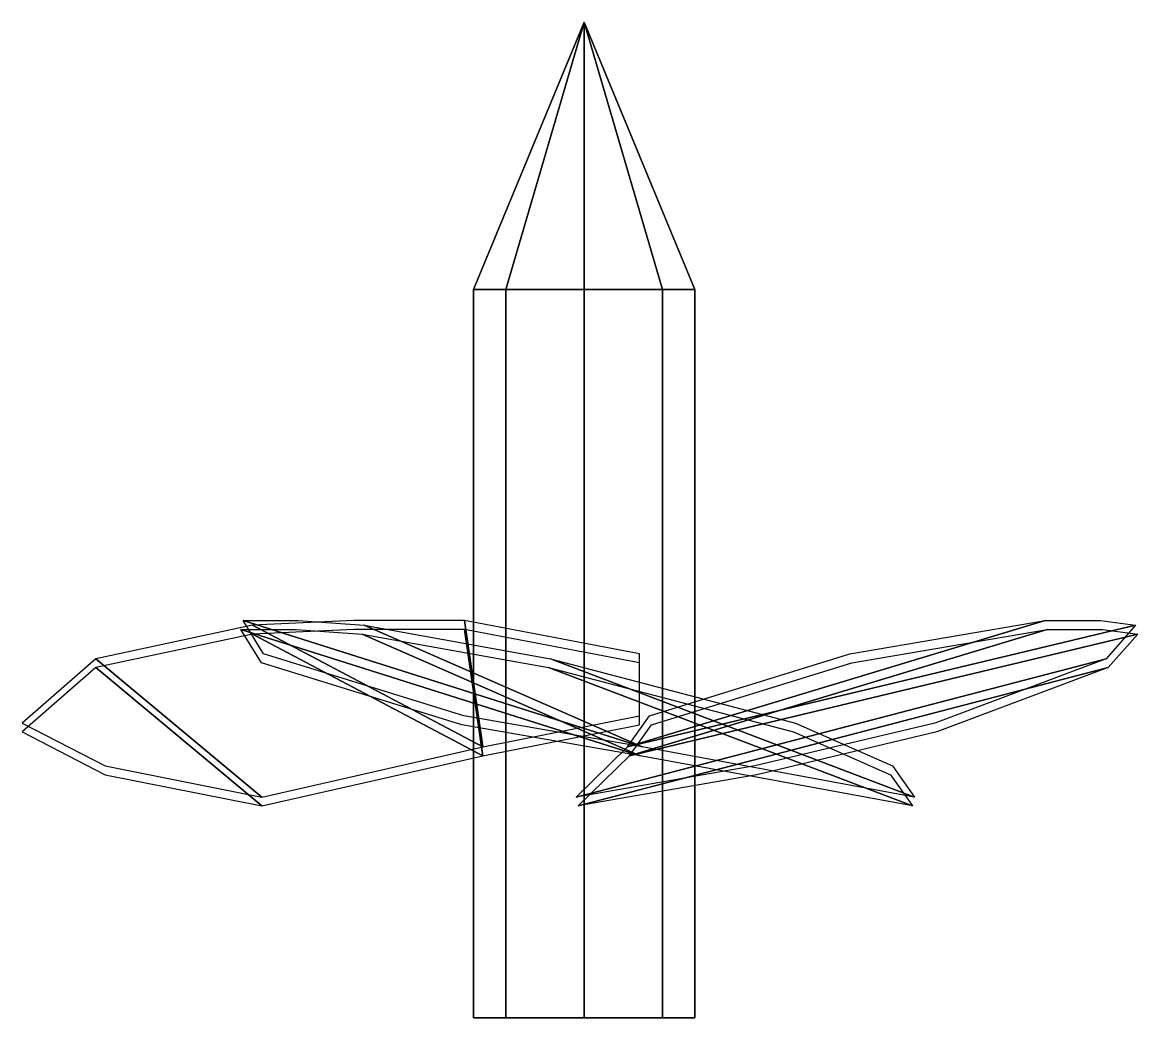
# Model space of a CAD drawing. Extents: x -0.61 to 0.6, y 14.24 to 15.32.
import ezdxf

# ---------------------------------------------------------------- set-up
doc = ezdxf.new("R2010")
doc.units = 0
doc.layers.add('PROP', color=1, linetype='CONTINUOUS')

msp = doc.modelspace()

# ---------------------------------------------------------------- linework, layer by layer
at = {"layer": 'PROP'}
for points in [[(-0.0849, 15.03, -0.0849), (-0.12, 15.03), (0, 15.32)], [(-0.12, 15.03), (-0.0849, 15.03, 0.0849), (0, 15.32)], [(0, 15.03, -0.12), (-0.0849, 15.03, -0.0849), (0, 15.32)], [(-0.0849, 15.03, 0.0849), (0, 15.03, 0.12), (0, 15.32)], [(0.12, 15.03), (0.0849, 15.03, -0.0849), (0, 15.32)], [(0.0849, 15.03, -0.0849), (0, 15.03, -0.12), (0, 15.32)], [(0, 15.03, 0.12), (0.0849, 15.03, 0.0849), (0, 15.32)], [(0.0849, 15.03, 0.0849), (0.12, 15.03), (0, 15.32)], [(-0.0849, 15.03, 0.0849), (-0.12, 15.03), (-0.12, 14.24), (-0.0849, 14.24, 0.0849)], [(-0.12, 15.03), (-0.0849, 15.03, -0.0849), (-0.0849, 14.24, -0.0849), (-0.12, 14.24)], [(0, 15.03, 0.12), (-0.0849, 15.03, 0.0849), (-0.0849, 14.24, 0.0849), (0, 14.24, 0.12)], [(-0.0849, 15.03, -0.0849), (0, 15.03, -0.12), (0, 14.24, -0.12), (-0.0849, 14.24, -0.0849)], [(0.0849, 15.03, 0.0849), (0, 15.03, 0.12), (0, 14.24, 0.12), (0.0849, 14.24, 0.0849)], [(0, 15.03, -0.12), (0.0849, 15.03, -0.0849), (0.0849, 14.24, -0.0849), (0, 14.24, -0.12)], [(0.12, 15.03), (0.0849, 15.03, 0.0849), (0.0849, 14.24, 0.0849), (0.12, 14.24)], [(0.0849, 15.03, -0.0849), (0.12, 15.03), (0.12, 14.24), (0.0849, 14.24, -0.0849)], [(-0.11, 14.5338, 0.0092), (-0.36, 14.6658, -0.4834), (-0.53, 14.6295, -0.3482), (-0.35, 14.4794, 0.212)], [(-0.3704, 14.671, 0.364), (-0.3104, 14.671, 0.4679), (-0.2387, 14.6658, 0.5535), (0.063, 14.5338, 0.0907)], [(-0.3483, 14.6347, 0.1318), (-0.3704, 14.671, 0.364), (0.063, 14.5338, 0.0907), (-0.1308, 14.5674, 0.0062)], [(-0.13, 14.671, -0.5028), (-0.25, 14.671, -0.5028), (-0.36, 14.6658, -0.4834), (-0.11, 14.5338, 0.0092)], [(0.063, 14.5338, 0.0907), (-0.2387, 14.6658, 0.5535), (-0.0366, 14.6295, 0.6331), (0.3586, 14.4794, 0.1971)], [(0.06, 14.6347, -0.3675), (-0.13, 14.671, -0.5028), (-0.11, 14.5338, 0.0092), (0.06, 14.5674, -0.1164)], [(0.047, 14.5338, -0.0999), (0.5987, 14.6658, -0.07), (0.5666, 14.6295, -0.2849), (-0.0086, 14.4794, -0.4091)], [(0.5004, 14.671, 0.1388), (0.5604, 14.671, 0.0349), (0.5987, 14.6658, -0.07), (0.047, 14.5338, -0.0999)], [(0.2883, 14.6347, 0.2357), (0.5004, 14.671, 0.1388), (0.047, 14.5338, -0.0999), (0.0708, 14.5674, 0.1102)], [(-0.11, 14.5241, 0.0066), (-0.36, 14.6561, -0.486), (-0.53, 14.6199, -0.3508), (-0.35, 14.4698, 0.2094)], [(-0.3726, 14.6613, 0.3653), (-0.3126, 14.6613, 0.4692), (-0.2409, 14.6561, 0.5548), (0.0607, 14.5241, 0.092)], [(-0.3505, 14.6251, 0.1331), (-0.3726, 14.6613, 0.3653), (0.0607, 14.5241, 0.092), (-0.133, 14.5578, 0.0075)], [(-0.13, 14.6613, -0.5053), (-0.25, 14.6613, -0.5053), (-0.36, 14.6561, -0.486), (-0.11, 14.5241, 0.0066)], [(0.0607, 14.5241, 0.092), (-0.2409, 14.6561, 0.5548), (-0.0388, 14.6199, 0.6344), (0.3564, 14.4698, 0.1984)], [(0.06, 14.6251, -0.3701), (-0.13, 14.6613, -0.5053), (-0.11, 14.5241, 0.0066), (0.06, 14.5578, -0.119)], [(0.0493, 14.5241, -0.0986), (0.6009, 14.6561, -0.0688), (0.5688, 14.6199, -0.2836), (-0.0064, 14.4698, -0.4078)], [(0.5026, 14.6613, 0.1401), (0.5626, 14.6613, 0.0362), (0.6009, 14.6561, -0.0688), (0.0493, 14.5241, -0.0986)], [(0.2905, 14.6251, 0.237), (0.5026, 14.6613, 0.1401), (0.0493, 14.5241, -0.0986), (0.073, 14.5578, 0.1115)], [(-0.35, 14.4794, 0.212), (-0.53, 14.6295, -0.3482), (-0.61, 14.5597, -0.0874), (-0.52, 14.5131, 0.0865)], [(0.3586, 14.4794, 0.1971), (-0.0366, 14.6295, 0.6331), (0.2293, 14.5597, 0.572), (0.3349, 14.5131, 0.4071)], [(-0.0086, 14.4794, -0.4091), (0.5666, 14.6295, -0.2849), (0.3807, 14.5597, -0.4846), (0.1851, 14.5131, -0.4936)], [(-0.35, 14.4698, 0.2094), (-0.53, 14.6199, -0.3508), (-0.61, 14.55, -0.09), (-0.52, 14.5034, 0.0839)], [(0.3564, 14.4698, 0.1984), (-0.0388, 14.6199, 0.6344), (0.2271, 14.55, 0.5733), (0.3326, 14.5034, 0.4084)], [(-0.0064, 14.4698, -0.4078), (0.5688, 14.6199, -0.2836), (0.3829, 14.55, -0.4833), (0.1874, 14.5034, -0.4923)]]:
    msp.add_3dface(points, dxfattribs=at)

doc.saveas('drawing.dxf')
